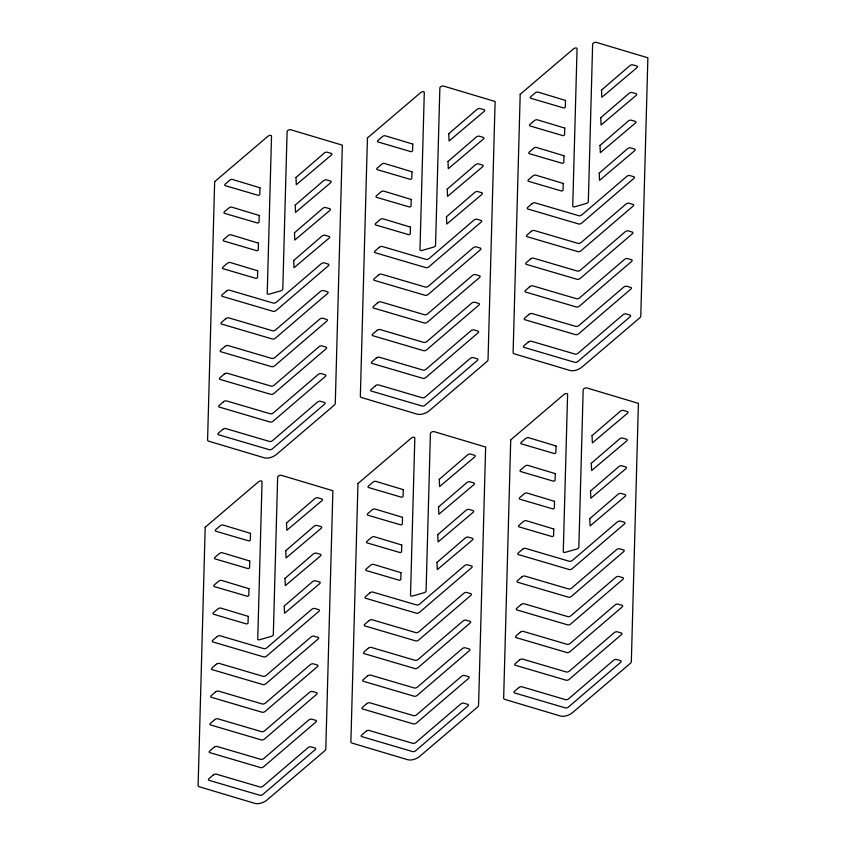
<?xml version="1.0" encoding="UTF-8"?>
<svg xmlns="http://www.w3.org/2000/svg" width="846" height="846" viewBox="0 0 846 846"><rect width="100%" height="100%" fill="white"/><g stroke="black" fill="none" stroke-linecap="round" stroke-linejoin="round"><path stroke-width="1.27" d="M205.197 527.238L198.123 785.395A4.516 2.305 -22.7 0 0 199.318 786.78L254.995 803.414A9.02 4.621 -22.7 0 0 267.04 799.967L324.515 750.984A4.516 2.305 -22.7 0 0 325.805 748.879L332.88 490.722L281.295 475.304A2.252 1.153 -22.7 0 0 278.979 475.695A2.252 1.153 -22.7 0 0 277.636 477.218L273.321 634.595A2.252 1.153 -22.7 0 1 271.164 636.435L259.838 639.682A2.252 1.153 -22.7 0 1 257.744 639.047L262.059 481.67A2.252 1.153 -22.7 0 0 260.78 480.909A2.252 1.153 -22.7 0 0 258.453 481.839L205.187 527.238M214.662 181.679L207.587 439.825A4.516 2.305 -22.7 0 0 208.793 441.221L264.47 457.855A9.02 4.621 -22.7 0 0 276.505 454.408L333.98 405.414A4.516 2.305 -22.7 0 0 335.28 403.32L342.344 145.163L290.76 129.745A2.252 1.153 -22.7 0 0 288.454 130.136A2.252 1.153 -22.7 0 0 287.101 131.648L282.797 289.036A2.252 1.153 -22.7 0 1 280.629 290.876L269.314 294.112A2.252 1.153 -22.7 0 1 267.22 293.488L271.524 136.111A2.252 1.153 -22.7 0 0 270.244 135.339A2.252 1.153 -22.7 0 0 267.918 136.269L214.651 181.668M248.227 616.364L248.037 623.248L246.725 623.999L213.594 614.259A2.252 1.153 -22.7 0 1 213.636 612.515L217.803 608.951A2.252 1.153 -22.7 0 1 220.817 608.084L248.227 616.364M248.988 588.689L248.787 595.605L247.487 596.324L214.355 586.585A2.252 1.153 -22.7 0 1 214.387 584.84L218.564 581.276A2.252 1.153 -22.7 0 1 221.567 580.409L248.988 588.689M249.75 561.014L249.559 567.899L248.248 568.649L215.117 558.91A2.252 1.153 -22.7 0 1 215.148 557.165L219.315 553.601A2.252 1.153 -22.7 0 1 222.329 552.734L249.75 561.014M250.501 533.34L250.31 540.224L249.052 540.975L215.867 531.235A2.252 1.153 -22.7 0 1 215.91 529.49L220.076 525.926A2.252 1.153 -22.7 0 1 223.09 525.059L250.501 533.34M257.702 270.794L257.512 277.678L256.19 278.44L223.069 268.7A2.252 1.153 -22.7 0 1 223.101 266.955L227.267 263.381A2.252 1.153 -22.7 0 1 230.281 262.514L257.702 270.794M258.453 243.119L258.263 250.046L257.004 250.765L223.82 241.025A2.252 1.153 -22.7 0 1 223.862 239.281L228.029 235.706A2.252 1.153 -22.7 0 1 231.043 234.839L258.453 243.119M259.214 215.444L259.013 222.371L257.766 223.09L224.581 213.351A2.252 1.153 -22.7 0 1 224.613 211.606L228.79 208.031A2.252 1.153 -22.7 0 1 231.793 207.164L259.214 215.444M259.976 187.77L259.785 194.654L258.474 195.415L225.343 185.676A2.252 1.153 -22.7 0 1 225.374 183.931L229.541 180.357A2.252 1.153 -22.7 0 1 232.555 179.489L259.976 187.77M284.235 606.085L284.563 613.287L319.555 583.74A2.252 1.153 -22.7 0 0 319.598 581.995L315.526 580.8A2.252 1.153 -22.7 0 0 312.512 581.667L284.235 606.043M284.996 578.41L285.324 585.612L320.317 556.065A2.252 1.153 -22.7 0 0 320.348 554.32L316.288 553.125A2.252 1.153 -22.7 0 0 313.274 553.993L284.996 578.41M285.758 550.735L286.075 557.937L321.078 528.39A2.252 1.153 -22.7 0 0 321.11 526.646L317.039 525.451A2.252 1.153 -22.7 0 0 314.035 526.318L285.768 550.651M286.508 523.061L286.836 530.262L321.829 500.716A2.252 1.153 -22.7 0 0 321.871 498.971L317.8 497.776A2.252 1.153 -22.7 0 0 314.786 498.643L286.519 523.018M293.699 260.526L294.027 267.727L329.031 238.181A2.252 1.153 -22.7 0 0 329.062 236.436L324.991 235.23A2.252 1.153 -22.7 0 0 321.988 236.097L293.71 260.483M294.461 232.851L294.789 240.053L329.781 210.506A2.252 1.153 -22.7 0 0 329.824 208.761L325.752 207.556A2.252 1.153 -22.7 0 0 322.738 208.423L294.471 232.809M295.222 205.176L295.55 212.378L330.543 182.831A2.252 1.153 -22.7 0 0 330.575 181.086L326.514 179.881A2.252 1.153 -22.7 0 0 323.5 180.748L295.233 205.092M295.984 177.501L296.301 184.703L331.304 155.156A2.252 1.153 -22.7 0 0 331.336 153.412L327.265 152.217A2.252 1.153 -22.7 0 0 324.261 153.073L295.984 177.501M357.964 483.552L350.889 741.709A4.516 2.305 -22.7 0 0 352.084 743.095L407.761 759.729A9.02 4.621 -22.7 0 0 419.806 756.292L477.281 707.298A4.516 2.305 -22.7 0 0 478.572 705.194L485.646 447.037L434.061 431.619A2.252 1.153 -22.7 0 0 431.746 432.02A2.252 1.153 -22.7 0 0 430.403 433.533L426.088 590.91A2.252 1.153 -22.7 0 1 423.931 592.76L412.605 595.996A2.252 1.153 -22.7 0 1 410.511 595.373L414.826 437.985A2.252 1.153 -22.7 0 0 413.535 437.223A2.252 1.153 -22.7 0 0 411.209 438.154L357.953 483.552M367.428 137.993L360.354 396.15A4.516 2.305 -22.7 0 0 361.549 397.535L417.237 414.17A9.02 4.621 -22.7 0 0 429.271 410.722L486.746 361.739A4.516 2.305 -22.7 0 0 488.036 359.635L495.111 101.478L443.526 86.059A2.252 1.153 -22.7 0 0 441.21 86.451A2.252 1.153 -22.7 0 0 439.867 87.963L435.553 245.351A2.252 1.153 -22.7 0 1 433.395 247.191L422.069 250.427A2.252 1.153 -22.7 0 1 419.976 249.803L424.29 92.426A2.252 1.153 -22.7 0 0 423.011 91.654A2.252 1.153 -22.7 0 0 420.684 92.584L367.418 137.983M400.993 572.679L400.793 579.595L399.492 580.314L366.36 570.574A2.252 1.153 -22.7 0 1 366.403 568.84L370.569 565.265A2.252 1.153 -22.7 0 1 373.572 564.398L400.993 572.679M401.755 545.004L401.564 551.888L400.253 552.639L367.122 542.899A2.252 1.153 -22.7 0 1 367.153 541.165L371.331 537.591A2.252 1.153 -22.7 0 1 374.334 536.724L401.755 545.004M402.506 517.329L402.315 524.213L401.057 524.964L367.873 515.225A2.252 1.153 -22.7 0 1 367.915 513.49L372.081 509.916A2.252 1.153 -22.7 0 1 375.095 509.049L402.506 517.329M403.267 489.654L403.066 496.57L401.765 497.289L368.634 487.55A2.252 1.153 -22.7 0 1 368.676 485.816L372.843 482.241A2.252 1.153 -22.7 0 1 375.857 481.374L403.267 489.654M410.458 227.109L410.268 233.993L409.009 234.754L375.825 225.015A2.252 1.153 -22.7 0 1 375.867 223.27L380.034 219.696A2.252 1.153 -22.7 0 1 383.048 218.828L410.458 227.109M411.219 199.434L411.029 206.318L409.771 207.08L376.586 197.34A2.252 1.153 -22.7 0 1 376.629 195.595L380.795 192.021A2.252 1.153 -22.7 0 1 383.809 191.154L411.219 199.434M411.981 171.759L411.78 178.686L410.479 179.405L377.348 169.665A2.252 1.153 -22.7 0 1 377.379 167.92L381.557 164.346A2.252 1.153 -22.7 0 1 384.56 163.479L411.981 171.759M412.742 144.084L412.541 150.969L411.23 151.73L378.109 141.991A2.252 1.153 -22.7 0 1 378.141 140.246L382.307 136.671A2.252 1.153 -22.7 0 1 385.321 135.804L412.742 144.084M437.001 562.4L437.329 569.601L472.322 540.055A2.252 1.153 -22.7 0 0 472.364 538.31L468.293 537.115A2.252 1.153 -22.7 0 0 465.279 537.982L437.001 562.4M437.763 534.725L438.08 541.926L473.083 512.38A2.252 1.153 -22.7 0 0 473.115 510.635L469.044 509.44A2.252 1.153 -22.7 0 0 466.04 510.307L437.773 534.651M438.514 507.05L438.841 514.252L473.834 484.705A2.252 1.153 -22.7 0 0 473.876 482.96L469.805 481.765A2.252 1.153 -22.7 0 0 466.802 482.632L438.524 507.008M439.275 479.375L439.603 486.577L474.595 457.03A2.252 1.153 -22.7 0 0 474.638 455.285L470.566 454.091A2.252 1.153 -22.7 0 0 467.552 454.958L439.275 479.333M446.466 216.84L446.794 224.042L481.786 194.495A2.252 1.153 -22.7 0 0 481.829 192.751L477.757 191.556A2.252 1.153 -22.7 0 0 474.754 192.423L446.477 216.756M447.227 189.166L447.555 196.367L482.548 166.821A2.252 1.153 -22.7 0 0 482.59 165.076L478.519 163.881A2.252 1.153 -22.7 0 0 475.505 164.748L447.227 189.123M447.989 161.491L448.306 168.692L483.309 139.146A2.252 1.153 -22.7 0 0 483.341 137.401L479.28 136.206A2.252 1.153 -22.7 0 0 476.266 137.073L447.989 161.491M448.74 133.816L449.067 141.018L484.06 111.471A2.252 1.153 -22.7 0 0 484.102 109.726L480.031 108.531A2.252 1.153 -22.7 0 0 477.028 109.398L448.761 133.731M510.72 439.867L503.656 698.024A4.516 2.305 -22.7 0 0 504.851 699.409L560.528 716.044A9.02 4.621 -22.7 0 0 572.562 712.607L630.037 663.613A4.516 2.305 -22.7 0 0 631.338 661.509L638.413 403.362L586.817 387.933A2.252 1.153 -22.7 0 0 584.512 388.335A2.252 1.153 -22.7 0 0 583.169 389.847L578.854 547.235A2.252 1.153 -22.7 0 1 576.686 549.075L565.371 552.311A2.252 1.153 -22.7 0 1 563.277 551.687L567.592 394.299A2.252 1.153 -22.7 0 0 566.302 393.538A2.252 1.153 -22.7 0 0 563.975 394.469L510.72 439.867M520.195 94.308L513.12 352.465A4.516 2.305 -22.7 0 0 514.315 353.85L569.993 370.485A9.02 4.621 -22.7 0 0 582.037 367.037L639.513 318.054A4.516 2.305 -22.7 0 0 640.803 315.949L647.877 57.792L596.293 42.374A2.252 1.153 -22.7 0 0 593.977 42.765A2.252 1.153 -22.7 0 0 592.634 44.288L588.319 201.665A2.252 1.153 -22.7 0 1 586.162 203.505L574.836 206.752A2.252 1.153 -22.7 0 1 572.742 206.117L577.057 48.74A2.252 1.153 -22.7 0 0 575.777 47.979A2.252 1.153 -22.7 0 0 573.451 48.909L520.184 94.297M553.76 528.993L553.57 535.878L552.311 536.639L519.127 526.889A2.252 1.153 -22.7 0 1 519.158 525.155L523.336 521.58A2.252 1.153 -22.7 0 1 526.339 520.713L553.76 528.993M554.521 501.318L554.331 508.203L553.073 508.964L519.888 499.214A2.252 1.153 -22.7 0 1 519.92 497.48L524.086 493.905A2.252 1.153 -22.7 0 1 527.1 493.038L554.521 501.318M555.272 473.644L555.082 480.528L553.77 481.279L520.639 471.55A2.252 1.153 -22.7 0 1 520.681 469.805L524.848 466.231A2.252 1.153 -22.7 0 1 527.862 465.363L555.272 473.644M556.034 445.969L555.843 452.853L554.532 453.604L521.4 443.875A2.252 1.153 -22.7 0 1 521.432 442.13L525.609 438.556A2.252 1.153 -22.7 0 1 528.613 437.689L556.034 445.969M563.225 183.434L563.034 190.318L561.723 191.069L528.591 181.33A2.252 1.153 -22.7 0 1 528.634 179.585L532.8 176.021A2.252 1.153 -22.7 0 1 535.814 175.154L563.225 183.434M563.986 155.759L563.785 162.675L562.484 163.394L529.353 153.655A2.252 1.153 -22.7 0 1 529.385 151.91L533.562 148.346A2.252 1.153 -22.7 0 1 536.565 147.479L563.986 155.759M564.747 128.084L564.557 134.969L563.235 135.72L530.114 125.98A2.252 1.153 -22.7 0 1 530.146 124.235L534.312 120.671A2.252 1.153 -22.7 0 1 537.326 119.804L564.747 128.084M565.498 100.41L565.308 107.294L564.049 108.045L530.865 98.305A2.252 1.153 -22.7 0 1 530.907 96.56L535.074 92.997A2.252 1.153 -22.7 0 1 538.088 92.129L565.498 100.41M589.768 518.714L590.096 525.916L625.088 496.369A2.252 1.153 -22.7 0 0 625.12 494.635L621.059 493.43A2.252 1.153 -22.7 0 0 618.045 494.297L589.768 518.683M590.519 491.04L590.846 498.241L625.85 468.695A2.252 1.153 -22.7 0 0 625.881 466.96L621.81 465.755A2.252 1.153 -22.7 0 0 618.807 466.622L590.519 491.04M591.28 463.365L591.608 470.566L626.6 441.02A2.252 1.153 -22.7 0 0 626.643 439.286L622.571 438.08A2.252 1.153 -22.7 0 0 619.558 438.947L591.291 463.291M592.041 435.69L592.369 442.892L627.362 413.345A2.252 1.153 -22.7 0 0 627.394 411.611L623.333 410.405A2.252 1.153 -22.7 0 0 620.319 411.272L592.041 435.658M599.232 173.155L599.56 180.357L634.553 150.81A2.252 1.153 -22.7 0 0 634.595 149.065L630.524 147.87A2.252 1.153 -22.7 0 0 627.51 148.737L599.232 173.113M599.994 145.48L600.322 152.682L635.314 123.135A2.252 1.153 -22.7 0 0 635.346 121.39L631.285 120.195A2.252 1.153 -22.7 0 0 628.271 121.063L599.994 145.48M600.745 117.806L601.072 125.007L636.076 95.461A2.252 1.153 -22.7 0 0 636.107 93.716L632.036 92.521A2.252 1.153 -22.7 0 0 629.033 93.388L600.766 117.721M601.506 90.131L601.834 97.332L636.827 67.786A2.252 1.153 -22.7 0 0 636.869 66.041L632.797 64.846A2.252 1.153 -22.7 0 0 629.784 65.713L601.517 90.088M226.517 291.056L222.339 294.63A2.252 1.153 -22.7 0 0 222.308 296.375L273.152 311.339A2.252 1.153 -22.7 0 0 276.166 310.471L328.269 265.845A2.252 1.153 -22.7 0 0 328.301 264.111L324.24 262.905A2.252 1.153 -22.7 0 0 321.226 263.772L276.335 302.223A2.252 1.153 -22.7 0 1 273.321 303.09L229.52 290.189A2.252 1.153 -22.7 0 0 226.517 291.056M225.755 318.731L221.589 322.305A2.252 1.153 -22.7 0 0 221.546 324.05L272.391 339.013A2.252 1.153 -22.7 0 0 275.405 338.146L327.508 293.52A2.252 1.153 -22.7 0 0 327.55 291.785L323.479 290.58A2.252 1.153 -22.7 0 0 320.465 291.447L275.574 329.898A2.252 1.153 -22.7 0 1 272.571 330.765L228.769 317.863A2.252 1.153 -22.7 0 0 225.755 318.731M224.994 346.405L220.827 349.98A2.252 1.153 -22.7 0 0 220.785 351.725L271.64 366.688A2.252 1.153 -22.7 0 0 274.643 365.821L326.746 321.194A2.252 1.153 -22.7 0 0 326.789 319.46L322.717 318.255A2.252 1.153 -22.7 0 0 319.714 319.122L274.823 357.572A2.252 1.153 -22.7 0 1 271.809 358.44L228.008 345.538A2.252 1.153 -22.7 0 0 224.994 346.405M224.243 374.08L220.066 377.654A2.252 1.153 -22.7 0 0 220.034 379.399L270.879 394.363A2.252 1.153 -22.7 0 0 273.882 393.496L325.996 348.869A2.252 1.153 -22.7 0 0 326.027 347.135L321.956 345.929A2.252 1.153 -22.7 0 0 318.953 346.797L274.062 385.247A2.252 1.153 -22.7 0 1 271.048 386.114L227.246 373.213A2.252 1.153 -22.7 0 0 224.243 374.08M379.272 247.37L375.106 250.945A2.252 1.153 -22.7 0 0 375.074 252.69L425.919 267.653A2.252 1.153 -22.7 0 0 428.922 266.797L481.036 222.17A2.252 1.153 -22.7 0 0 481.067 220.425L476.996 219.23A2.252 1.153 -22.7 0 0 473.993 220.097L429.102 258.538A2.252 1.153 -22.7 0 1 426.088 259.405L382.286 246.503A2.252 1.153 -22.7 0 0 379.272 247.37M223.481 401.755L219.315 405.329A2.252 1.153 -22.7 0 0 219.273 407.074L270.117 422.038A2.252 1.153 -22.7 0 0 273.131 421.171L325.234 376.544A2.252 1.153 -22.7 0 0 325.276 374.81L321.205 373.604A2.252 1.153 -22.7 0 0 318.191 374.471L273.3 412.922A2.252 1.153 -22.7 0 1 270.297 413.789L226.485 400.888A2.252 1.153 -22.7 0 0 223.481 401.755M378.522 275.045L374.344 278.62A2.252 1.153 -22.7 0 0 374.313 280.364L425.157 295.328A2.252 1.153 -22.7 0 0 428.171 294.461L480.274 249.845A2.252 1.153 -22.7 0 0 480.306 248.1L476.245 246.905A2.252 1.153 -22.7 0 0 473.231 247.772L428.34 286.212A2.252 1.153 -22.7 0 1 425.337 287.08L381.525 274.178A2.252 1.153 -22.7 0 0 378.522 275.045M222.72 429.43L218.554 433.004A2.252 1.153 -22.7 0 0 218.511 434.749L269.356 449.712A2.252 1.153 -22.7 0 0 272.37 448.845L324.473 404.219A2.252 1.153 -22.7 0 0 324.515 402.485L320.444 401.279A2.252 1.153 -22.7 0 0 317.43 402.146L272.549 440.597A2.252 1.153 -22.7 0 1 269.536 441.464L225.734 428.562A2.252 1.153 -22.7 0 0 222.72 429.43M377.76 302.72L373.594 306.294A2.252 1.153 -22.7 0 0 373.551 308.039L424.396 323.003A2.252 1.153 -22.7 0 0 427.41 322.136L479.513 277.52A2.252 1.153 -22.7 0 0 479.555 275.775L475.484 274.58A2.252 1.153 -22.7 0 0 472.47 275.447L427.579 313.887A2.252 1.153 -22.7 0 1 424.576 314.754L380.774 301.853A2.252 1.153 -22.7 0 0 377.76 302.72M376.999 330.395L372.832 333.969A2.252 1.153 -22.7 0 0 372.8 335.714L423.645 350.678A2.252 1.153 -22.7 0 0 426.648 349.81L478.762 305.195A2.252 1.153 -22.7 0 0 478.794 303.45L474.722 302.255A2.252 1.153 -22.7 0 0 471.719 303.122L426.828 341.562A2.252 1.153 -22.7 0 1 423.814 342.429L380.013 329.528A2.252 1.153 -22.7 0 0 376.999 330.395M532.039 203.696L527.872 207.259A2.252 1.153 -22.7 0 0 527.841 209.004L578.685 223.979A2.252 1.153 -22.7 0 0 581.688 223.111L633.791 178.485A2.252 1.153 -22.7 0 0 633.834 176.74L629.762 175.545A2.252 1.153 -22.7 0 0 626.759 176.412L581.868 214.852A2.252 1.153 -22.7 0 1 578.854 215.719L535.053 202.829A2.252 1.153 -22.7 0 0 532.039 203.696M376.248 358.07L372.071 361.644A2.252 1.153 -22.7 0 0 372.039 363.389L422.884 378.352A2.252 1.153 -22.7 0 0 425.898 377.485L478.001 332.869A2.252 1.153 -22.7 0 0 478.032 331.124L473.972 329.929A2.252 1.153 -22.7 0 0 470.958 330.797L426.067 369.237A2.252 1.153 -22.7 0 1 423.053 370.104L379.251 357.202A2.252 1.153 -22.7 0 0 376.248 358.07M531.288 231.37L527.111 234.934A2.252 1.153 -22.7 0 0 527.079 236.679L577.924 251.653A2.252 1.153 -22.7 0 0 580.927 250.786L633.041 206.16A2.252 1.153 -22.7 0 0 633.072 204.415L629.012 203.22A2.252 1.153 -22.7 0 0 625.998 204.087L581.107 242.527A2.252 1.153 -22.7 0 1 578.093 243.394L534.291 230.503A2.252 1.153 -22.7 0 0 531.288 231.37M375.487 385.744L371.32 389.319A2.252 1.153 -22.7 0 0 371.278 391.064L422.122 406.027A2.252 1.153 -22.7 0 0 425.136 405.16L477.239 360.544A2.252 1.153 -22.7 0 0 477.281 358.799L473.21 357.604A2.252 1.153 -22.7 0 0 470.196 358.471L425.305 396.911A2.252 1.153 -22.7 0 1 422.302 397.779L378.5 384.877A2.252 1.153 -22.7 0 0 375.487 385.744M530.527 259.045L526.36 262.609A2.252 1.153 -22.7 0 0 526.318 264.354L577.162 279.328A2.252 1.153 -22.7 0 0 580.176 278.461L632.279 233.834A2.252 1.153 -22.7 0 0 632.322 232.09L628.25 230.895A2.252 1.153 -22.7 0 0 625.236 231.762L580.345 270.202A2.252 1.153 -22.7 0 1 577.342 271.069L533.53 258.178A2.252 1.153 -22.7 0 0 530.527 259.045M529.765 286.72L525.599 290.284A2.252 1.153 -22.7 0 0 525.556 292.029L576.401 307.003A2.252 1.153 -22.7 0 0 579.415 306.136L631.518 261.509A2.252 1.153 -22.7 0 0 631.56 259.764L627.489 258.569A2.252 1.153 -22.7 0 0 624.485 259.436L579.595 297.877A2.252 1.153 -22.7 0 1 576.581 298.744L532.779 285.853A2.252 1.153 -22.7 0 0 529.765 286.72M529.004 314.395L524.837 317.959A2.252 1.153 -22.7 0 0 524.806 319.703L575.65 334.678A2.252 1.153 -22.7 0 0 578.653 333.81L630.767 289.184A2.252 1.153 -22.7 0 0 630.799 287.439L626.727 286.244A2.252 1.153 -22.7 0 0 623.724 287.111L578.833 325.551A2.252 1.153 -22.7 0 1 575.819 326.419L532.018 313.528A2.252 1.153 -22.7 0 0 529.004 314.395M528.253 342.07L524.076 345.633A2.252 1.153 -22.7 0 0 524.044 347.378L574.889 362.352A2.252 1.153 -22.7 0 0 577.903 361.485L630.006 316.859A2.252 1.153 -22.7 0 0 630.037 315.114L625.977 313.919A2.252 1.153 -22.7 0 0 622.963 314.786L578.072 353.226A2.252 1.153 -22.7 0 1 575.068 354.093L531.256 341.202A2.252 1.153 -22.7 0 0 528.253 342.07M217.041 636.626L212.875 640.189A2.252 1.153 -22.7 0 0 212.843 641.934L263.688 656.908A2.252 1.153 -22.7 0 0 266.691 656.041L318.805 611.415A2.252 1.153 -22.7 0 0 318.836 609.67L314.765 608.475A2.252 1.153 -22.7 0 0 311.762 609.342L266.871 647.782A2.252 1.153 -22.7 0 1 263.857 648.649L220.055 635.758A2.252 1.153 -22.7 0 0 217.041 636.626M216.29 664.3L212.113 667.864A2.252 1.153 -22.7 0 0 212.082 669.609L262.926 684.583A2.252 1.153 -22.7 0 0 265.93 683.716L318.043 639.09A2.252 1.153 -22.7 0 0 318.075 637.345L314.014 636.15A2.252 1.153 -22.7 0 0 311 637.017L266.109 675.457A2.252 1.153 -22.7 0 1 263.095 676.324L219.294 663.433A2.252 1.153 -22.7 0 0 216.29 664.3M215.529 691.975L211.363 695.539A2.252 1.153 -22.7 0 0 211.32 697.284L262.165 712.258A2.252 1.153 -22.7 0 0 265.179 711.391L317.282 666.764A2.252 1.153 -22.7 0 0 317.324 665.019L313.253 663.824A2.252 1.153 -22.7 0 0 310.239 664.692L265.348 703.132A2.252 1.153 -22.7 0 1 262.345 703.999L218.543 691.108A2.252 1.153 -22.7 0 0 215.529 691.975M214.768 719.65L210.601 723.214A2.252 1.153 -22.7 0 0 210.559 724.959L261.403 739.933A2.252 1.153 -22.7 0 0 264.417 739.066L316.52 694.439A2.252 1.153 -22.7 0 0 316.563 692.694L312.491 691.499A2.252 1.153 -22.7 0 0 309.488 692.366L264.597 730.807A2.252 1.153 -22.7 0 1 261.583 731.674L217.782 718.783A2.252 1.153 -22.7 0 0 214.768 719.65M369.808 592.94L365.641 596.515A2.252 1.153 -22.7 0 0 365.599 598.249L416.444 613.223A2.252 1.153 -22.7 0 0 419.457 612.356L471.56 567.729A2.252 1.153 -22.7 0 0 471.603 565.985L467.531 564.79A2.252 1.153 -22.7 0 0 464.517 565.657L419.637 604.097A2.252 1.153 -22.7 0 1 416.623 604.964L372.822 592.073A2.252 1.153 -22.7 0 0 369.808 592.94M214.006 747.325L209.84 750.888A2.252 1.153 -22.7 0 0 209.808 752.633L260.653 767.608A2.252 1.153 -22.7 0 0 263.656 766.74L315.77 722.114A2.252 1.153 -22.7 0 0 315.801 720.369L311.73 719.174A2.252 1.153 -22.7 0 0 308.727 720.041L263.836 758.481A2.252 1.153 -22.7 0 1 260.822 759.348L217.02 746.458A2.252 1.153 -22.7 0 0 214.006 747.325M369.046 620.615L364.88 624.189A2.252 1.153 -22.7 0 0 364.848 625.924L415.693 640.898A2.252 1.153 -22.7 0 0 418.696 640.031L470.81 595.404A2.252 1.153 -22.7 0 0 470.841 593.659L466.77 592.464A2.252 1.153 -22.7 0 0 463.767 593.332L418.876 631.772A2.252 1.153 -22.7 0 1 415.862 632.639L372.06 619.748A2.252 1.153 -22.7 0 0 369.046 620.615M213.255 774.999L209.078 778.563A2.252 1.153 -22.7 0 0 209.047 780.308L259.891 795.282A2.252 1.153 -22.7 0 0 262.905 794.415L315.008 749.789A2.252 1.153 -22.7 0 0 315.04 748.044L310.979 746.849A2.252 1.153 -22.7 0 0 307.965 747.716L263.074 786.156A2.252 1.153 -22.7 0 1 260.071 787.023L216.259 774.132A2.252 1.153 -22.7 0 0 213.255 774.999M368.296 648.29L364.118 651.864A2.252 1.153 -22.7 0 0 364.087 653.598L414.931 668.573A2.252 1.153 -22.7 0 0 417.945 667.706L470.048 623.079A2.252 1.153 -22.7 0 0 470.08 621.334L466.019 620.139A2.252 1.153 -22.7 0 0 463.005 621.006L418.114 659.446A2.252 1.153 -22.7 0 1 415.1 660.314L371.299 647.423A2.252 1.153 -22.7 0 0 368.296 648.29M367.534 675.965L363.368 679.539A2.252 1.153 -22.7 0 0 363.325 681.273L414.17 696.247A2.252 1.153 -22.7 0 0 417.184 695.38L469.287 650.754A2.252 1.153 -22.7 0 0 469.329 649.009L465.258 647.814A2.252 1.153 -22.7 0 0 462.244 648.681L417.353 687.121A2.252 1.153 -22.7 0 1 414.35 687.988L370.548 675.097A2.252 1.153 -22.7 0 0 367.534 675.965M522.574 549.255L518.408 552.829A2.252 1.153 -22.7 0 0 518.365 554.564L569.21 569.538A2.252 1.153 -22.7 0 0 572.224 568.671L624.327 524.044A2.252 1.153 -22.7 0 0 624.369 522.31L620.298 521.104A2.252 1.153 -22.7 0 0 617.284 521.971L572.393 560.422A2.252 1.153 -22.7 0 1 569.39 561.289L525.588 548.388A2.252 1.153 -22.7 0 0 522.574 549.255M366.773 703.639L362.606 707.214A2.252 1.153 -22.7 0 0 362.574 708.948L413.419 723.922A2.252 1.153 -22.7 0 0 416.422 723.055L468.525 678.429A2.252 1.153 -22.7 0 0 468.568 676.684L464.496 675.489A2.252 1.153 -22.7 0 0 461.493 676.356L416.602 714.796A2.252 1.153 -22.7 0 1 413.588 715.663L369.787 702.772A2.252 1.153 -22.7 0 0 366.773 703.639M521.813 576.93L517.646 580.504A2.252 1.153 -22.7 0 0 517.604 582.238L568.449 597.213A2.252 1.153 -22.7 0 0 571.462 596.345L623.565 551.719A2.252 1.153 -22.7 0 0 623.608 549.974L619.536 548.779A2.252 1.153 -22.7 0 0 616.533 549.646L571.642 588.097A2.252 1.153 -22.7 0 1 568.628 588.964L524.827 576.063A2.252 1.153 -22.7 0 0 521.813 576.93M366.022 731.314L361.845 734.888A2.252 1.153 -22.7 0 0 361.813 736.623L412.658 751.597A2.252 1.153 -22.7 0 0 415.661 750.73L467.775 706.103A2.252 1.153 -22.7 0 0 467.806 704.358L463.745 703.163A2.252 1.153 -22.7 0 0 460.732 704.031L415.841 742.471A2.252 1.153 -22.7 0 1 412.827 743.338L369.025 730.447A2.252 1.153 -22.7 0 0 366.022 731.314M521.062 604.604L516.885 608.179A2.252 1.153 -22.7 0 0 516.853 609.913L567.698 624.887A2.252 1.153 -22.7 0 0 570.701 624.02L622.815 579.394A2.252 1.153 -22.7 0 0 622.846 577.649L618.775 576.454A2.252 1.153 -22.7 0 0 615.772 577.321L570.881 615.772A2.252 1.153 -22.7 0 1 567.867 616.639L524.065 603.737A2.252 1.153 -22.7 0 0 521.062 604.604M520.301 632.279L516.134 635.854A2.252 1.153 -22.7 0 0 516.092 637.588L566.936 652.562A2.252 1.153 -22.7 0 0 569.95 651.695L622.053 607.068A2.252 1.153 -22.7 0 0 622.096 605.324L618.024 604.129A2.252 1.153 -22.7 0 0 615.01 604.996L570.119 643.446A2.252 1.153 -22.7 0 1 567.116 644.314L523.304 631.412A2.252 1.153 -22.7 0 0 520.301 632.279M519.539 659.954L515.373 663.528A2.252 1.153 -22.7 0 0 515.33 665.263L566.175 680.237A2.252 1.153 -22.7 0 0 569.189 679.37L621.292 634.743A2.252 1.153 -22.7 0 0 621.334 632.998L617.263 631.803A2.252 1.153 -22.7 0 0 614.249 632.671L569.369 671.121A2.252 1.153 -22.7 0 1 566.355 671.988L522.553 659.087A2.252 1.153 -22.7 0 0 519.539 659.954M518.778 687.629L514.611 691.203A2.252 1.153 -22.7 0 0 514.58 692.937L565.424 707.912A2.252 1.153 -22.7 0 0 568.427 707.045L620.541 662.418A2.252 1.153 -22.7 0 0 620.573 660.673L616.501 659.478A2.252 1.153 -22.7 0 0 613.498 660.345L568.607 698.796A2.252 1.153 -22.7 0 1 565.593 699.663L521.792 686.762A2.252 1.153 -22.7 0 0 518.778 687.629"/></g></svg>
